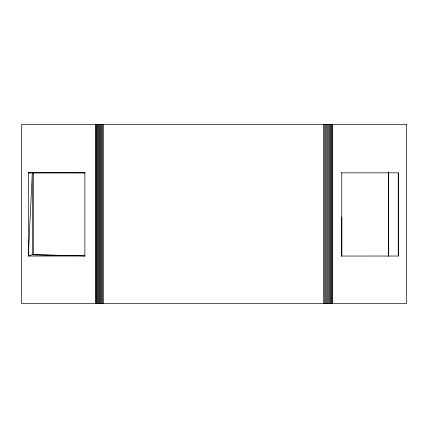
<?xml version="1.0" encoding="UTF-8"?>
<svg xmlns="http://www.w3.org/2000/svg" width="428" height="428" viewBox="0 0 428 428"><rect width="100%" height="100%" fill="white"/><g stroke="black" fill="none" stroke-linecap="round" stroke-linejoin="round"><path stroke-width="0.64" d="M84.872 256.035L84.878 172.832L28.339 172.832L28.334 256.035L84.872 256.035L32.319 254.719L28.334 256.035L32.319 172.404L32.319 254.719L85.017 255.853M388.49 256.04L388.49 172.842M29.666 172.687L28.339 172.832L85.017 172.832M341.02 172.842L398.366 172.837L398.377 256.04L341.02 256.046M341.774 172.842L341.779 256.046L341.779 216.905M74.344 172.698L85.017 172.773M398.249 172.842L398.249 256.04M388.49 172.73L388.49 256.142M332.722 124.634L332.722 303.366M331.946 124.634L331.946 303.366M331.133 124.634L331.133 303.366M330.272 124.634L330.272 303.366M329.378 124.634L329.378 303.366M328.453 124.634L328.453 303.366M327.495 124.634L327.495 303.366M326.516 124.634L326.516 303.366M325.521 124.634L325.521 303.366M324.51 124.634L324.51 303.366M323.488 124.634L323.488 303.366M103.544 124.634L103.544 303.366M102.65 124.634L102.65 303.366M101.762 124.634L101.762 303.366M100.885 124.634L100.885 303.366M100.024 124.634L100.024 303.366M99.184 124.634L99.184 303.366M98.37 124.634L98.37 303.366M97.589 124.634L97.589 303.366M96.835 124.634L96.835 303.366M96.118 124.634L96.118 303.366M95.439 124.634L95.439 303.366M33.518 172.73L33.518 254.81M406.6 124.634L21.4 124.634L21.4 303.366L406.6 303.366L406.6 124.634"/></g></svg>
